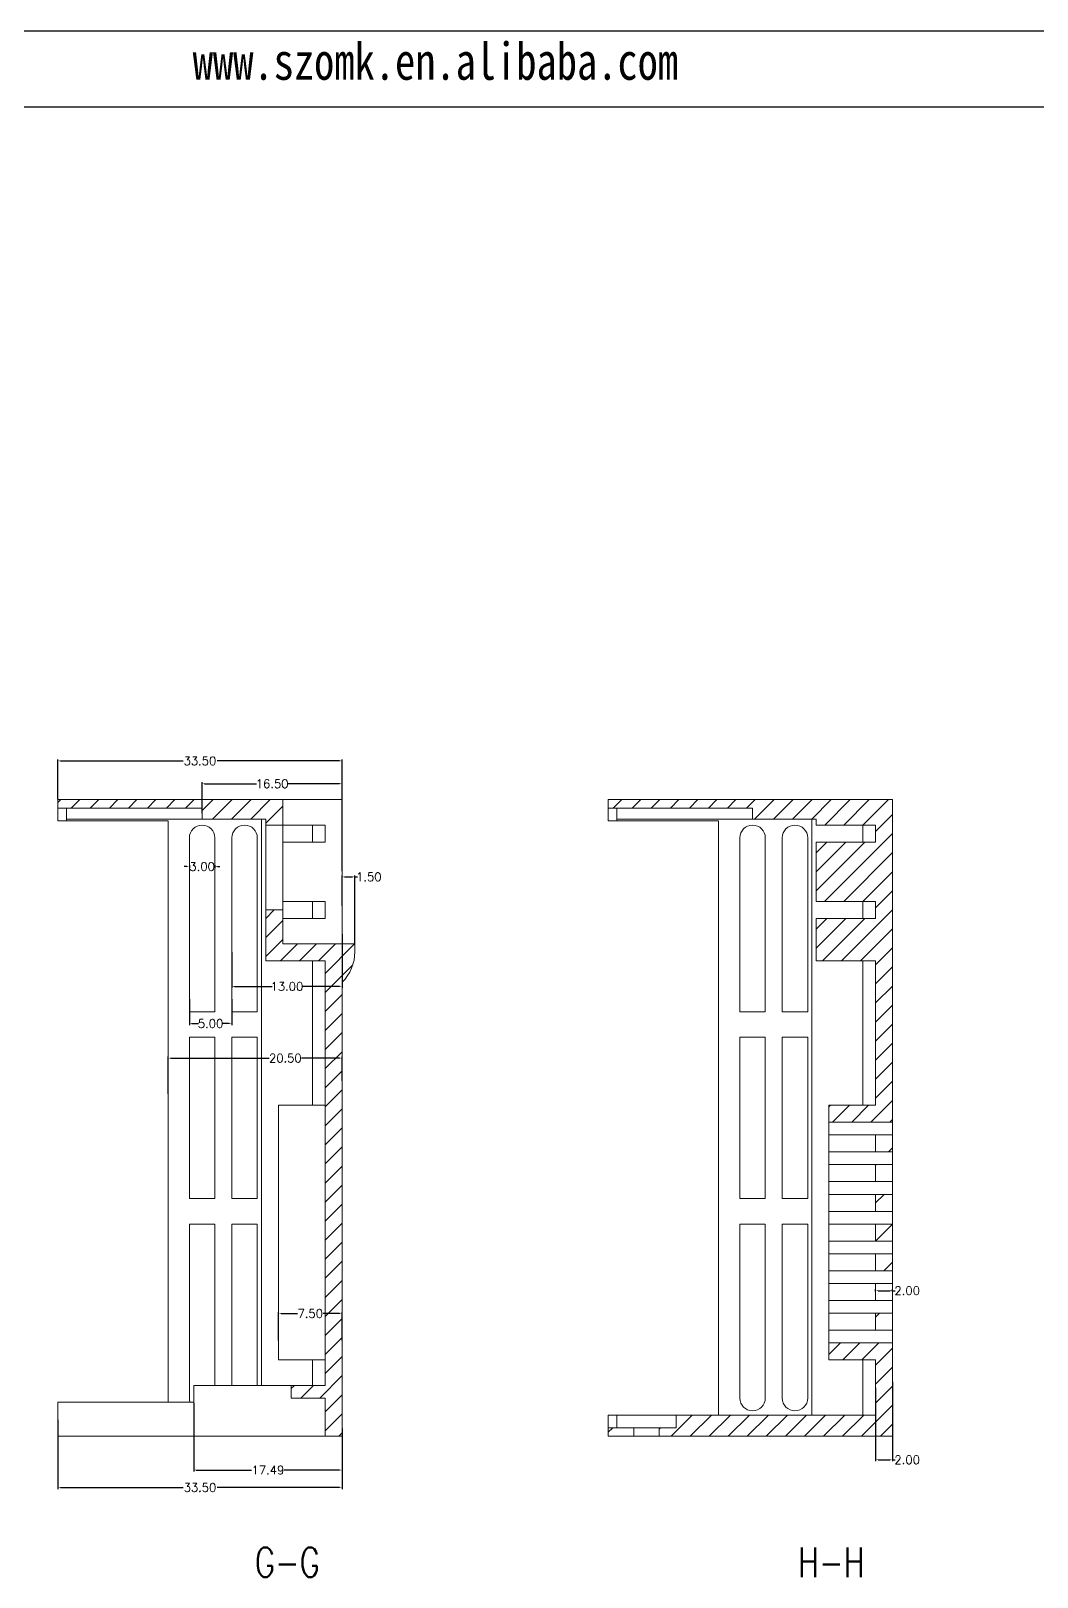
# Model space of a CAD drawing. Header units: inches. Extents: x 3261 to 5228, y 1126 to 1502.
# Drawn here: x 3517.9 to 3636.5, y 1319.7 to 1501.9 of the extents above; entities that cross this region are included whole.
import ezdxf

# ---------------------------------------------------------------- set-up
doc = ezdxf.new("R2010")
doc.units = ezdxf.units.IN
doc.header["$LTSCALE"] = 15
doc.layers.add('文字', color=81, linetype='Continuous')
doc.styles.add('SLDTEXTSTYLE3', font='TXT', dxfattribs={"width": 0.75, "bigfont": 'bigfont'})
doc.styles.get("Standard").update_dxf_attribs({"font": 'txt', "bigfont": 'gbcbig.shx'})
doc.styles.add('宋体', font='', dxfattribs={"width": 0.8, "height": 3.5})
doc.styles.get('宋体').set_extended_font_data('SimSun')
doc.dimstyles.new('1.5', dxfattribs={"dimtxt": 1, "dimasz": 0.3, "dimexe": 0.18, "dimexo": 0.0625, "dimgap": 0.09, "dimtad": 0, "dimtih": 1, "dimtoh": 1, "dimzin": 0, "dimdsep": 46, "dimtxsty": 'Standard', "dimcen": 0, "dimadec": 0, "dimazin": 2, "dimtfac": 1, "dimtofl": 0, "dimtmove": 0, "dimatfit": 3, "dimfxl": 1, "dimtolj": 1, "dimtzin": 0, "dimarcsym": 0})
pattern_1 = [(45, (15.417, 0), (-1.122532, 1.122532), [])]
pattern_2 = [(45, (2764.2507, 1080.891), (-2.245064, 2.245064), [])]
pattern_3 = [(45, (23.1579, 0), (-1.122532, 1.122532), [])]

# ---------------------------------------------------------------- blocks, each defined once
blk = doc.blocks.new('*D388')
at = {"color": 0, "lineweight": -2}
for p, q in [((3521.06, 1411.39), (3521.06, 1416.07)), ((3521.36, 1415.89), (3535.81, 1415.89)), ((3554.26, 1415.89), (3539.82, 1415.89)), ((3554.56, 1411.39), (3554.56, 1416.07))]:
    blk.add_line(p, q, dxfattribs=at)
at = {"color": 0}
for points in [[(3521.36, 1415.94), (3521.36, 1415.84), (3521.06, 1415.89)], [(3554.26, 1415.94), (3554.26, 1415.84), (3554.56, 1415.89)]]:
    blk.add_solid(points, dxfattribs=at)
at = {"layer": 'Defpoints', "color": 0}
for p in [(3521.06, 1415.89), (3521.06, 1411.33), (3554.56, 1411.33)]:
    blk.add_point(p, dxfattribs=at)
at = {"color": 0, "insert": (3537.81, 1415.89), "char_height": 1, "attachment_point": 5}
blk.add_mtext('\\A1;33.50', dxfattribs=at)
blk = doc.blocks.new('*D389')
at = {"color": 0, "lineweight": -2}
for p, q in [((3538.06, 1409.74), (3538.06, 1413.38)), ((3538.36, 1413.2), (3544.47, 1413.2)), ((3554.26, 1413.2), (3548.15, 1413.2)), ((3554.56, 1402.89), (3554.56, 1413.38))]:
    blk.add_line(p, q, dxfattribs=at)
at = {"color": 0}
for points in [[(3538.36, 1413.25), (3538.36, 1413.15), (3538.06, 1413.2)], [(3554.26, 1413.25), (3554.26, 1413.15), (3554.56, 1413.2)]]:
    blk.add_solid(points, dxfattribs=at)
at = {"layer": 'Defpoints', "color": 0}
for p in [(3538.06, 1413.2), (3538.06, 1409.68), (3554.56, 1402.83)]:
    blk.add_point(p, dxfattribs=at)
at = {"color": 0, "insert": (3546.31, 1413.2), "char_height": 1, "attachment_point": 5}
blk.add_mtext('\\A1;16.50', dxfattribs=at)
blk = doc.blocks.new('*D390')
at = {"color": 0, "lineweight": -2}
for p, q in [((3554.56, 1398.82), (3554.56, 1402.41)), ((3554.86, 1402.23), (3555.76, 1402.23)), ((3556.06, 1394.39), (3556.06, 1402.41)), ((3556.06, 1402.23), (3556.36, 1402.23))]:
    blk.add_line(p, q, dxfattribs=at)
at = {"color": 0}
for points in [[(3554.86, 1402.28), (3554.86, 1402.18), (3554.56, 1402.23)], [(3555.76, 1402.28), (3555.76, 1402.18), (3556.06, 1402.23)]]:
    blk.add_solid(points, dxfattribs=at)
at = {"layer": 'Defpoints', "color": 0}
for p in [(3556.06, 1402.23), (3554.56, 1398.76), (3556.06, 1394.33)]:
    blk.add_point(p, dxfattribs=at)
at = {"color": 0, "insert": (3557.7, 1402.23), "char_height": 1, "attachment_point": 5}
blk.add_mtext('\\A1;1.50', dxfattribs=at)
blk = doc.blocks.new('*D391')
at = {"color": 0, "lineweight": -2}
for p, q in [((3554.56, 1395.47), (3554.56, 1389.15)), ((3541.56, 1393.37), (3541.56, 1389.15)), ((3541.86, 1389.33), (3546.31, 1389.33)), ((3554.26, 1389.33), (3549.82, 1389.33))]:
    blk.add_line(p, q, dxfattribs=at)
at = {"color": 0}
for points in [[(3541.86, 1389.38), (3541.86, 1389.28), (3541.56, 1389.33)], [(3554.26, 1389.38), (3554.26, 1389.28), (3554.56, 1389.33)]]:
    blk.add_solid(points, dxfattribs=at)
at = {"layer": 'Defpoints', "color": 0}
for p in [(3554.56, 1395.53), (3541.56, 1393.43), (3541.56, 1389.33)]:
    blk.add_point(p, dxfattribs=at)
at = {"color": 0, "insert": (3548.06, 1389.33), "char_height": 1, "attachment_point": 5}
blk.add_mtext('\\A1;13.00', dxfattribs=at)
blk = doc.blocks.new('*D392')
at = {"color": 0, "lineweight": -2}
for p, q in [((3536.56, 1387.83), (3536.56, 1384.77)), ((3541.56, 1387.83), (3541.56, 1384.77)), ((3536.86, 1384.95), (3537.64, 1384.95)), ((3541.26, 1384.95), (3540.49, 1384.95))]:
    blk.add_line(p, q, dxfattribs=at)
at = {"color": 0}
for points in [[(3536.86, 1385), (3536.86, 1384.9), (3536.56, 1384.95)], [(3541.26, 1385), (3541.26, 1384.9), (3541.56, 1384.95)]]:
    blk.add_solid(points, dxfattribs=at)
at = {"layer": 'Defpoints', "color": 0}
for p in [(3536.56, 1387.89), (3541.56, 1387.89), (3536.56, 1384.95)]:
    blk.add_point(p, dxfattribs=at)
at = {"color": 0, "insert": (3539.06, 1384.95), "char_height": 1, "attachment_point": 5}
blk.add_mtext('\\A1;5.00', dxfattribs=at)
blk = doc.blocks.new('*D393')
at = {"color": 0, "lineweight": -2}
for p, q in [((3536.26, 1403.44), (3535.96, 1403.44)), ((3536.56, 1403.6), (3536.56, 1403.26)), ((3539.56, 1403.6), (3539.56, 1403.26)), ((3539.86, 1403.44), (3540.16, 1403.44))]:
    blk.add_line(p, q, dxfattribs=at)
at = {"color": 0}
for points in [[(3536.26, 1403.49), (3536.26, 1403.39), (3536.56, 1403.44)], [(3539.86, 1403.49), (3539.86, 1403.39), (3539.56, 1403.44)]]:
    blk.add_solid(points, dxfattribs=at)
at = {"layer": 'Defpoints', "color": 0}
for p in [(3536.56, 1403.66), (3539.56, 1403.66), (3539.56, 1403.44)]:
    blk.add_point(p, dxfattribs=at)
at = {"color": 0, "insert": (3538.06, 1403.44), "char_height": 1, "attachment_point": 5}
blk.add_mtext('\\A1;3.00', dxfattribs=at)
blk = doc.blocks.new('*D394')
at = {"color": 0, "lineweight": -2}
for p, q in [((3534.06, 1376.69), (3534.06, 1381.06)), ((3534.36, 1380.88), (3545.95, 1380.88)), ((3554.26, 1380.88), (3549.79, 1380.88)), ((3554.56, 1378.22), (3554.56, 1381.06))]:
    blk.add_line(p, q, dxfattribs=at)
at = {"color": 0}
for points in [[(3534.36, 1380.93), (3534.36, 1380.83), (3534.06, 1380.88)], [(3554.26, 1380.93), (3554.26, 1380.83), (3554.56, 1380.88)]]:
    blk.add_solid(points, dxfattribs=at)
at = {"layer": 'Defpoints', "color": 0}
for p in [(3554.56, 1380.88), (3554.56, 1378.16), (3534.06, 1376.62)]:
    blk.add_point(p, dxfattribs=at)
at = {"color": 0, "insert": (3547.87, 1380.88), "char_height": 1, "attachment_point": 5}
blk.add_mtext('\\A1;20.50', dxfattribs=at)
blk = doc.blocks.new('*D395')
at = {"color": 0, "lineweight": -2}
for p, q in [((3547.06, 1347.63), (3547.06, 1350.97)), ((3547.36, 1350.79), (3549.31, 1350.79)), ((3554.26, 1350.79), (3552.32, 1350.79)), ((3554.56, 1347.63), (3554.56, 1350.97))]:
    blk.add_line(p, q, dxfattribs=at)
at = {"color": 0}
for points in [[(3547.36, 1350.84), (3547.36, 1350.74), (3547.06, 1350.79)], [(3554.26, 1350.84), (3554.26, 1350.74), (3554.56, 1350.79)]]:
    blk.add_solid(points, dxfattribs=at)
at = {"layer": 'Defpoints', "color": 0}
for p in [(3554.56, 1350.79), (3547.06, 1347.57), (3554.56, 1347.57)]:
    blk.add_point(p, dxfattribs=at)
at = {"color": 0, "insert": (3550.81, 1350.79), "char_height": 1, "attachment_point": 5}
blk.add_mtext('\\A1;7.50', dxfattribs=at)
blk = doc.blocks.new('*D396')
at = {"color": 0, "lineweight": -2}
for p, q in [((3537.07, 1340.27), (3537.07, 1332.17)), ((3554.56, 1336.27), (3554.56, 1332.17)), ((3537.37, 1332.35), (3543.89, 1332.35)), ((3554.26, 1332.35), (3547.74, 1332.35))]:
    blk.add_line(p, q, dxfattribs=at)
at = {"color": 0}
for points in [[(3537.37, 1332.4), (3537.37, 1332.3), (3537.07, 1332.35)], [(3554.26, 1332.4), (3554.26, 1332.3), (3554.56, 1332.35)]]:
    blk.add_solid(points, dxfattribs=at)
at = {"layer": 'Defpoints', "color": 0}
for p in [(3537.07, 1340.33), (3554.56, 1336.33), (3554.56, 1332.35)]:
    blk.add_point(p, dxfattribs=at)
at = {"color": 0, "insert": (3545.82, 1332.35), "char_height": 1, "attachment_point": 5}
blk.add_mtext('\\A1;17.49', dxfattribs=at)
blk = doc.blocks.new('*D397')
at = {"color": 0, "lineweight": -2}
for p, q in [((3521.06, 1338.27), (3521.06, 1330.11)), ((3554.56, 1337.26), (3554.56, 1330.11)), ((3521.36, 1330.29), (3535.81, 1330.29)), ((3554.26, 1330.29), (3539.82, 1330.29))]:
    blk.add_line(p, q, dxfattribs=at)
at = {"color": 0}
for points in [[(3521.36, 1330.34), (3521.36, 1330.24), (3521.06, 1330.29)], [(3554.26, 1330.34), (3554.26, 1330.24), (3554.56, 1330.29)]]:
    blk.add_solid(points, dxfattribs=at)
at = {"layer": 'Defpoints', "color": 0}
for p in [(3521.06, 1338.33), (3554.56, 1337.33), (3554.56, 1330.29)]:
    blk.add_point(p, dxfattribs=at)
at = {"color": 0, "insert": (3537.81, 1330.29), "char_height": 1, "attachment_point": 5}
blk.add_mtext('\\A1;33.50', dxfattribs=at)
blk = doc.blocks.new('*D410')
at = {"color": 0, "lineweight": -2}
for p, q in [((3617.43, 1353.39), (3617.43, 1353.66)), ((3617.73, 1353.48), (3619.13, 1353.48)), ((3619.43, 1353.39), (3619.43, 1353.66)), ((3619.43, 1353.48), (3619.73, 1353.48))]:
    blk.add_line(p, q, dxfattribs=at)
at = {"color": 0}
for points in [[(3617.73, 1353.53), (3617.73, 1353.43), (3617.43, 1353.48)], [(3619.13, 1353.53), (3619.13, 1353.43), (3619.43, 1353.48)]]:
    blk.add_solid(points, dxfattribs=at)
at = {"layer": 'Defpoints', "color": 0}
for p in [(3619.43, 1353.48), (3617.43, 1353.33), (3619.43, 1353.33)]:
    blk.add_point(p, dxfattribs=at)
at = {"color": 0, "insert": (3621.15, 1353.48), "char_height": 1, "attachment_point": 5}
blk.add_mtext('\\A1;2.00', dxfattribs=at)
blk = doc.blocks.new('*D411')
at = {"color": 0, "lineweight": -2}
for p, q in [((3619.43, 1342.73), (3619.43, 1333.38)), ((3617.43, 1342.02), (3617.43, 1333.38)), ((3617.73, 1333.56), (3619.13, 1333.56)), ((3619.43, 1333.56), (3619.73, 1333.56))]:
    blk.add_line(p, q, dxfattribs=at)
at = {"color": 0}
for points in [[(3617.73, 1333.61), (3617.73, 1333.51), (3617.43, 1333.56)], [(3619.13, 1333.61), (3619.13, 1333.51), (3619.43, 1333.56)]]:
    blk.add_solid(points, dxfattribs=at)
at = {"layer": 'Defpoints', "color": 0}
for p in [(3619.43, 1342.79), (3617.43, 1342.08), (3619.43, 1333.56)]:
    blk.add_point(p, dxfattribs=at)
at = {"color": 0, "insert": (3621.15, 1333.56), "char_height": 1, "attachment_point": 5}
blk.add_mtext('\\A1;2.00', dxfattribs=at)

msp = doc.modelspace()

# ---------------------------------------------------------------- hatches: boundary and pattern name
at = {"linetype": 'Continuous', "lineweight": 0}
h = msp.add_hatch(dxfattribs=at)
h.set_pattern_fill('ANSI31', color=4, scale=0.5, style=0)
h.set_pattern_definition(pattern_1)
h.paths.add_polyline_path([(3547.562, 1411.33), (3521.062, 1411.33), (3521.062, 1410.33), (3538.062, 1410.33), (3538.062, 1409.03), (3545.562, 1409.03), (3545.562, 1408.33), (3547.562, 1408.33)], flags=0)
h = msp.add_hatch(dxfattribs=at)
h.set_pattern_fill('ANSI31', color=4, scale=0.5, style=0)
h.set_pattern_definition(pattern_3)
h.paths.add_polyline_path([(3617.43, 1397.33), (3610.43, 1397.33), (3610.43, 1392.33), (3617.43, 1392.33), (3617.43, 1375.33), (3611.93, 1375.33), (3611.93, 1373.33), (3619.43, 1373.33), (3619.43, 1411.33), (3585.93, 1411.33), (3585.93, 1410.33), (3602.93, 1410.33), (3602.93, 1409.03), (3610.43, 1409.03), (3610.43, 1408.33), (3617.43, 1408.33), (3617.43, 1406.33), (3610.43, 1406.33), (3610.43, 1399.33), (3617.43, 1399.33)], flags=0)
h = msp.add_hatch(dxfattribs=at)
h.set_pattern_fill('ANSI31', color=4, scale=0.5, style=0)
h.set_pattern_definition(pattern_1)
edge = h.paths.add_edge_path(flags=0)
edge.add_line((3547.562, 1398.33), (3545.562, 1398.33))
edge.add_line((3545.562, 1398.33), (3545.562, 1392.33))
edge.add_line((3545.562, 1392.33), (3552.562, 1392.33))
edge.add_line((3552.562, 1392.33), (3552.562, 1342.33))
edge.add_line((3552.562, 1342.33), (3548.562, 1342.33))
edge.add_line((3548.562, 1342.33), (3548.562, 1340.83))
edge.add_line((3548.562, 1340.83), (3552.562, 1340.83))
edge.add_line((3552.562, 1340.83), (3552.562, 1336.33))
edge.add_line((3552.562, 1336.33), (3554.562, 1336.33))
edge.add_line((3554.562, 1336.33), (3554.562, 1389.83))
edge.add_arc((3551.062, 1393.401), 5, 314.427, 360)
edge.add_line((3556.062, 1393.401), (3556.062, 1394.33))
edge.add_line((3556.062, 1394.33), (3547.562, 1394.33))
edge.add_line((3547.562, 1394.33), (3547.562, 1398.33))
h = msp.add_hatch(dxfattribs=at)
h.set_pattern_fill('ANSI31', style=0)
h.set_pattern_definition(pattern_2)
h.paths.add_polyline_path([(3619.43, 1369.83), (3619.43, 1371.83), (3617.43, 1371.83), (3617.43, 1369.83)], flags=0)
h = msp.add_hatch(dxfattribs=at)
h.set_pattern_fill('ANSI31', style=0)
h.set_pattern_definition(pattern_2)
h.paths.add_polyline_path([(3619.43, 1366.33), (3619.43, 1368.33), (3617.43, 1368.33), (3617.43, 1366.33)], flags=0)
h = msp.add_hatch(dxfattribs=at)
h.set_pattern_fill('ANSI31', style=0)
h.set_pattern_definition(pattern_2)
h.paths.add_polyline_path([(3619.43, 1362.83), (3619.43, 1364.83), (3617.43, 1364.83), (3617.43, 1362.83)], flags=0)
h = msp.add_hatch(dxfattribs=at)
h.set_pattern_fill('ANSI31', style=0)
h.set_pattern_definition(pattern_2)
h.paths.add_polyline_path([(3619.43, 1359.33), (3619.43, 1361.33), (3617.43, 1361.33), (3617.43, 1359.33)], flags=0)
h = msp.add_hatch(dxfattribs=at)
h.set_pattern_fill('ANSI31', style=0)
h.set_pattern_definition(pattern_2)
h.paths.add_polyline_path([(3619.43, 1355.83), (3619.43, 1357.83), (3617.43, 1357.83), (3617.43, 1355.83)], flags=0)
h = msp.add_hatch(dxfattribs=at)
h.set_pattern_fill('ANSI31', style=0)
h.set_pattern_definition(pattern_2)
h.paths.add_polyline_path([(3619.43, 1352.33), (3619.43, 1354.33), (3617.43, 1354.33), (3617.43, 1352.33)], flags=0)
h = msp.add_hatch(dxfattribs=at)
h.set_pattern_fill('ANSI31', style=0)
h.set_pattern_definition(pattern_2)
h.paths.add_polyline_path([(3619.43, 1348.83), (3619.43, 1350.83), (3617.43, 1350.83), (3617.43, 1348.83)], flags=0)
h = msp.add_hatch(dxfattribs=at)
h.set_pattern_fill('ANSI31', color=4, scale=0.5, style=0)
h.set_pattern_definition(pattern_3)
h.paths.add_polyline_path([(3617.43, 1338.83), (3593.93, 1338.83), (3593.93, 1337.33), (3591.93, 1337.33), (3591.93, 1336.33), (3619.43, 1336.33), (3619.43, 1347.33), (3611.93, 1347.33), (3611.93, 1345.33), (3617.43, 1345.33)], flags=0)
h = msp.add_hatch(dxfattribs=at)
h.set_pattern_fill('ANSI31', style=0)
h.set_pattern_definition(pattern_2)
h.paths.add_polyline_path([(3588.93, 1337.33), (3585.93, 1337.33), (3585.93, 1336.33), (3588.93, 1336.33)], flags=0)

# ---------------------------------------------------------------- linework, layer by layer
for p, q in [((3260.712, 1501.891), (3792.815, 1501.891)), ((3274.481, 1492.933), (3783.857, 1492.933))]:
    msp.add_line(p, q)
at = {"color": 7, "linetype": 'Continuous', "lineweight": 15}
for p, q in [((3521.062, 1411.33), (3521.062, 1410.33)), ((3521.062, 1411.33), (3547.562, 1411.33)), ((3538.062, 1410.33), (3521.062, 1410.33)), ((3521.062, 1410.33), (3521.062, 1408.83)), ((3522.062, 1410.33), (3522.062, 1409.03)), ((3538.062, 1409.03), (3538.062, 1410.33)), ((3547.562, 1408.33), (3547.562, 1411.33)), ((3547.562, 1411.33), (3554.562, 1411.33)), ((3554.562, 1394.33), (3554.562, 1411.33)), ((3585.93, 1411.33), (3619.43, 1411.33)), ((3585.93, 1411.33), (3585.93, 1410.33)), ((3602.93, 1410.33), (3585.93, 1410.33)), ((3585.93, 1410.33), (3585.93, 1408.83)), ((3586.93, 1410.33), (3586.93, 1409.03)), ((3602.93, 1409.03), (3602.93, 1410.33)), ((3619.43, 1411.33), (3619.43, 1373.33)), ((3522.062, 1408.83), (3521.062, 1408.83)), ((3522.062, 1409.03), (3538.062, 1409.03)), ((3522.062, 1409.03), (3522.062, 1408.83)), ((3522.062, 1408.83), (3534.062, 1408.83)), ((3534.062, 1340.33), (3534.062, 1408.83)), ((3545.562, 1409.03), (3538.062, 1409.03)), ((3545.062, 1409.03), (3545.062, 1342.33)), ((3545.562, 1409.03), (3545.562, 1408.33)), ((3547.562, 1408.33), (3545.562, 1408.33)), ((3545.562, 1408.33), (3545.562, 1398.33)), ((3547.562, 1408.33), (3547.562, 1398.33)), ((3552.562, 1408.33), (3547.562, 1408.33)), ((3551.062, 1406.33), (3551.062, 1408.33)), ((3552.562, 1408.33), (3552.562, 1406.33)), ((3586.93, 1408.83), (3585.93, 1408.83)), ((3586.93, 1409.03), (3602.93, 1409.03)), ((3586.93, 1409.03), (3586.93, 1408.83)), ((3586.93, 1408.83), (3598.93, 1408.83)), ((3598.93, 1338.83), (3598.93, 1408.83)), ((3610.43, 1409.03), (3602.93, 1409.03)), ((3609.93, 1409.03), (3609.93, 1338.83)), ((3610.43, 1409.03), (3610.43, 1408.33)), ((3617.43, 1408.33), (3610.43, 1408.33)), ((3615.93, 1406.33), (3615.93, 1408.33)), ((3617.43, 1408.33), (3617.43, 1406.33)), ((3536.562, 1386.33), (3536.562, 1406.83)), ((3539.562, 1406.83), (3539.562, 1386.33)), ((3541.562, 1386.33), (3541.562, 1406.83)), ((3544.562, 1406.83), (3544.562, 1386.33)), ((3552.562, 1406.33), (3547.562, 1406.33)), ((3601.43, 1386.33), (3601.43, 1406.83)), ((3604.43, 1406.83), (3604.43, 1386.33)), ((3606.43, 1386.33), (3606.43, 1406.83)), ((3609.43, 1406.83), (3609.43, 1386.33)), ((3610.43, 1406.33), (3610.43, 1399.33)), ((3610.43, 1406.33), (3617.43, 1406.33)), ((3552.562, 1399.33), (3547.562, 1399.33)), ((3551.062, 1397.33), (3551.062, 1399.33)), ((3552.562, 1399.33), (3552.562, 1397.33)), ((3617.43, 1399.33), (3610.43, 1399.33)), ((3615.93, 1397.33), (3615.93, 1399.33)), ((3617.43, 1399.33), (3617.43, 1397.33)), ((3545.562, 1398.33), (3545.562, 1392.33)), ((3545.562, 1398.33), (3547.562, 1398.33)), ((3547.562, 1394.33), (3547.562, 1398.33)), ((3552.562, 1397.33), (3547.562, 1397.33)), ((3610.43, 1397.33), (3610.43, 1392.33)), ((3610.43, 1397.33), (3617.43, 1397.33)), ((3547.562, 1394.33), (3556.062, 1394.33)), ((3556.062, 1393.401), (3556.062, 1394.33)), ((3552.562, 1392.33), (3545.562, 1392.33)), ((3551.062, 1375.33), (3551.062, 1392.33)), ((3552.562, 1392.33), (3552.562, 1342.33)), ((3617.43, 1392.33), (3610.43, 1392.33)), ((3615.93, 1375.33), (3615.93, 1392.33)), ((3617.43, 1392.33), (3617.43, 1375.33)), ((3554.562, 1389.83), (3554.562, 1336.33)), ((3539.562, 1386.33), (3536.562, 1386.33)), ((3544.562, 1386.33), (3541.562, 1386.33)), ((3604.43, 1386.33), (3601.43, 1386.33)), ((3609.43, 1386.33), (3606.43, 1386.33)), ((3536.562, 1364.33), (3536.562, 1383.33)), ((3536.562, 1383.33), (3539.562, 1383.33)), ((3539.562, 1383.33), (3539.562, 1364.33)), ((3541.562, 1364.33), (3541.562, 1383.33)), ((3541.562, 1383.33), (3544.562, 1383.33)), ((3544.562, 1383.33), (3544.562, 1364.33)), ((3601.43, 1364.33), (3601.43, 1383.33)), ((3601.43, 1383.33), (3604.43, 1383.33)), ((3604.43, 1383.33), (3604.43, 1364.33)), ((3606.43, 1364.33), (3606.43, 1383.33)), ((3606.43, 1383.33), (3609.43, 1383.33)), ((3609.43, 1383.33), (3609.43, 1364.33)), ((3547.062, 1375.33), (3552.562, 1375.33)), ((3547.062, 1345.33), (3547.062, 1375.33)), ((3611.93, 1375.33), (3611.93, 1373.33)), ((3611.93, 1375.33), (3617.43, 1375.33)), ((3619.43, 1373.33), (3611.93, 1373.33)), ((3611.93, 1373.33), (3611.93, 1371.83)), ((3611.93, 1371.83), (3611.93, 1369.83)), ((3617.43, 1371.83), (3611.93, 1371.83)), ((3617.43, 1371.83), (3617.43, 1369.83)), ((3617.43, 1371.83), (3619.43, 1371.83)), ((3619.43, 1371.83), (3619.43, 1373.33)), ((3619.43, 1371.83), (3619.43, 1369.83)), ((3617.43, 1369.83), (3611.93, 1369.83)), ((3611.93, 1369.83), (3611.93, 1368.33)), ((3619.43, 1369.83), (3617.43, 1369.83)), ((3619.43, 1368.33), (3619.43, 1369.83)), ((3611.93, 1368.33), (3617.43, 1368.33)), ((3611.93, 1368.33), (3611.93, 1366.33)), ((3617.43, 1368.33), (3617.43, 1366.33)), ((3617.43, 1368.33), (3619.43, 1368.33)), ((3619.43, 1368.33), (3619.43, 1366.33)), ((3617.43, 1366.33), (3611.93, 1366.33)), ((3611.93, 1366.33), (3611.93, 1364.83)), ((3619.43, 1366.33), (3617.43, 1366.33)), ((3619.43, 1364.83), (3619.43, 1366.33)), ((3539.562, 1364.33), (3536.562, 1364.33)), ((3544.562, 1364.33), (3541.562, 1364.33)), ((3604.43, 1364.33), (3601.43, 1364.33)), ((3609.43, 1364.33), (3606.43, 1364.33)), ((3611.93, 1364.83), (3617.43, 1364.83)), ((3611.93, 1364.83), (3611.93, 1362.83)), ((3617.43, 1364.83), (3617.43, 1362.83)), ((3617.43, 1364.83), (3619.43, 1364.83)), ((3619.43, 1364.83), (3619.43, 1362.83)), ((3617.43, 1362.83), (3611.93, 1362.83)), ((3611.93, 1362.83), (3611.93, 1361.33)), ((3619.43, 1362.83), (3617.43, 1362.83)), ((3619.43, 1361.33), (3619.43, 1362.83)), ((3536.562, 1340.83), (3536.562, 1361.33)), ((3536.562, 1361.33), (3539.562, 1361.33)), ((3539.562, 1361.33), (3539.562, 1342.33)), ((3541.562, 1342.33), (3541.562, 1361.33)), ((3541.562, 1361.33), (3544.562, 1361.33)), ((3544.562, 1361.33), (3544.562, 1342.33)), ((3601.43, 1340.83), (3601.43, 1361.33)), ((3601.43, 1361.33), (3604.43, 1361.33)), ((3604.43, 1361.33), (3604.43, 1340.83)), ((3606.43, 1340.83), (3606.43, 1361.33)), ((3606.43, 1361.33), (3609.43, 1361.33)), ((3609.43, 1361.33), (3609.43, 1340.83)), ((3611.93, 1361.33), (3617.43, 1361.33)), ((3611.93, 1361.33), (3611.93, 1359.33)), ((3617.43, 1361.33), (3617.43, 1359.33)), ((3617.43, 1361.33), (3619.43, 1361.33)), ((3619.43, 1361.33), (3619.43, 1359.33)), ((3617.43, 1359.33), (3611.93, 1359.33)), ((3611.93, 1359.33), (3611.93, 1357.83)), ((3619.43, 1359.33), (3617.43, 1359.33)), ((3619.43, 1357.83), (3619.43, 1359.33)), ((3611.93, 1357.83), (3611.93, 1355.83)), ((3611.93, 1357.83), (3617.43, 1357.83)), ((3617.43, 1357.83), (3617.43, 1355.83)), ((3617.43, 1357.83), (3619.43, 1357.83)), ((3619.43, 1357.83), (3619.43, 1355.83)), ((3617.43, 1355.83), (3611.93, 1355.83)), ((3611.93, 1355.83), (3611.93, 1354.33)), ((3619.43, 1355.83), (3617.43, 1355.83)), ((3619.43, 1354.33), (3619.43, 1355.83)), ((3611.93, 1354.33), (3617.43, 1354.33)), ((3611.93, 1354.33), (3611.93, 1352.33)), ((3617.43, 1354.33), (3617.43, 1352.33)), ((3617.43, 1354.33), (3619.43, 1354.33)), ((3619.43, 1354.33), (3619.43, 1352.33)), ((3617.43, 1352.33), (3611.93, 1352.33)), ((3611.93, 1352.33), (3611.93, 1350.83)), ((3619.43, 1352.33), (3617.43, 1352.33)), ((3619.43, 1350.83), (3619.43, 1352.33)), ((3611.93, 1350.83), (3611.93, 1348.83)), ((3611.93, 1350.83), (3617.43, 1350.83)), ((3617.43, 1350.83), (3617.43, 1348.83)), ((3617.43, 1350.83), (3619.43, 1350.83)), ((3619.43, 1350.83), (3619.43, 1348.83)), ((3617.43, 1348.83), (3611.93, 1348.83)), ((3611.93, 1348.83), (3611.93, 1347.33)), ((3619.43, 1348.83), (3617.43, 1348.83)), ((3619.43, 1347.33), (3619.43, 1348.83)), ((3611.93, 1347.33), (3611.93, 1345.33)), ((3611.93, 1347.33), (3619.43, 1347.33)), ((3619.43, 1347.33), (3619.43, 1336.33)), ((3547.062, 1345.33), (3552.562, 1345.33)), ((3551.062, 1342.33), (3551.062, 1345.33)), ((3617.43, 1345.33), (3611.93, 1345.33)), ((3615.93, 1338.83), (3615.93, 1345.33)), ((3617.43, 1345.33), (3617.43, 1338.83)), ((3537.069, 1340.33), (3537.069, 1342.33)), ((3548.562, 1342.33), (3537.069, 1342.33)), ((3548.562, 1340.83), (3548.562, 1342.33)), ((3548.562, 1342.33), (3552.562, 1342.33)), ((3552.562, 1340.83), (3548.562, 1340.83)), ((3552.562, 1340.83), (3552.562, 1336.33)), ((3521.062, 1340.33), (3521.062, 1336.33)), ((3521.062, 1340.33), (3537.069, 1340.33)), ((3586.93, 1338.83), (3585.93, 1338.83)), ((3585.93, 1338.83), (3585.93, 1337.33)), ((3586.93, 1338.83), (3586.93, 1337.33)), ((3586.93, 1338.83), (3593.93, 1338.83)), ((3593.93, 1337.33), (3593.93, 1338.83)), ((3593.93, 1338.83), (3617.43, 1338.83)), ((3585.93, 1337.33), (3588.93, 1337.33)), ((3585.93, 1337.33), (3585.93, 1336.33)), ((3588.93, 1337.33), (3588.93, 1336.33)), ((3591.93, 1337.33), (3588.93, 1337.33)), ((3591.93, 1336.33), (3591.93, 1337.33)), ((3591.93, 1337.33), (3593.93, 1337.33)), ((3552.562, 1336.33), (3521.062, 1336.33)), ((3554.562, 1336.33), (3552.562, 1336.33)), ((3588.93, 1336.33), (3585.93, 1336.33)), ((3591.93, 1336.33), (3588.93, 1336.33)), ((3619.43, 1336.33), (3591.93, 1336.33))]:
    msp.add_line(p, q, dxfattribs=at)
at = {"color": 7, "linetype": 'Continuous', "lineweight": 15, "flags": 128}
msp.add_lwpolyline([(3536.648, 1340.33), (3536.591, 1340.538), (3536.562, 1340.83)], dxfattribs=at)
at = {"color": 7, "linetype": 'Continuous', "lineweight": 15}
for centre, radius, start, end in [((3538.062, 1406.83), 1.5, 90, 180), ((3538.062, 1406.83), 1.5, 0, 90), ((3543.062, 1406.83), 1.5, 90, 180), ((3543.062, 1406.83), 1.5, 0, 90), ((3602.93, 1406.83), 1.5, 90, 180), ((3602.93, 1406.83), 1.5, 0, 90), ((3607.93, 1406.83), 1.5, 90, 180), ((3607.93, 1406.83), 1.5, 0, 90), ((3551.062, 1393.401), 5, 314.427, 0), ((3602.93, 1340.83), 1.5, 180, 270), ((3602.93, 1340.83), 1.5, 270, 0), ((3607.93, 1340.83), 1.5, 180, 270), ((3607.93, 1340.83), 1.5, 270, 0)]:
    msp.add_arc(centre, radius, start, end, dxfattribs=at)

# ---------------------------------------------------------------- texts
at = {"color": 0, "linetype": 'Continuous', "lineweight": 0, "char_height": 3.5, "attachment_point": 2, "style": 'SLDTEXTSTYLE3'}
for s, insert in [('G-G', (3548.099, 1323.243)), ('H-H', (3612.217, 1323.243))]:
    msp.add_mtext(s, dxfattribs=dict(at, insert=insert))
at = {"layer": '文字', "color": 0, "insert": (3536.955, 1500.518), "char_height": 4.37944, "width": 76.94262, "attachment_point": 1, "style": '宋体'}
msp.add_mtext('www.szomk.en.alibaba.com', dxfattribs=at)

# ---------------------------------------------------------------- dimensions: what is measured, and where the dimension line sits
for base, p1, p2, picture, middle in [((3521.062, 1415.892), (3554.562, 1411.33), (3521.062, 1411.33), '*D388', (3537.812, 1415.892)), ((3538.062, 1413.201), (3554.562, 1402.83), (3538.062, 1409.68), '*D389', (3546.312, 1413.201)), ((3539.562, 1403.442), (3536.562, 1403.658), (3539.562, 1403.658), '*D393', (3538.062, 1403.442)), ((3556.062, 1402.235), (3554.562, 1398.761), (3556.062, 1394.33), '*D390', (3557.702, 1402.235)), ((3541.562, 1389.328), (3554.562, 1395.533), (3541.562, 1393.429), '*D391', (3548.062, 1389.328)), ((3536.562, 1384.955), (3541.562, 1387.89), (3536.562, 1387.89), '*D392', (3539.062, 1384.955)), ((3619.43, 1353.48), (3617.43, 1353.33), (3619.43, 1353.33), '*D410', (3621.153, 1353.48)), ((3554.562, 1350.792), (3547.062, 1347.57), (3554.562, 1347.57), '*D395', (3550.812, 1350.792)), ((3619.43, 1333.563), (3617.43, 1342.08), (3619.43, 1342.794), '*D411', (3621.153, 1333.563)), ((3554.562, 1332.353), (3537.069, 1340.33), (3554.562, 1336.33), '*D396', (3545.815, 1332.353)), ((3554.562, 1330.295), (3521.062, 1338.33), (3554.562, 1337.327), '*D397', (3537.812, 1330.295))]:
    dim = msp.add_linear_dim(base=base, p1=p1, p2=p2, dimstyle='1.5')
    dim.commit()
    dim.dimension.update_dxf_attribs({"geometry": picture, "text_midpoint": middle})
dim = msp.add_linear_dim(base=(3554.562, 1380.883), p1=(3534.062, 1376.624), p2=(3554.562, 1378.157), dimstyle='1.5')
dim.commit()
dim.dimension.update_dxf_attribs({"geometry": '*D394', "text_midpoint": (3547.871, 1380.883), "dimtype": 160})

doc.saveas('drawing.dxf')
